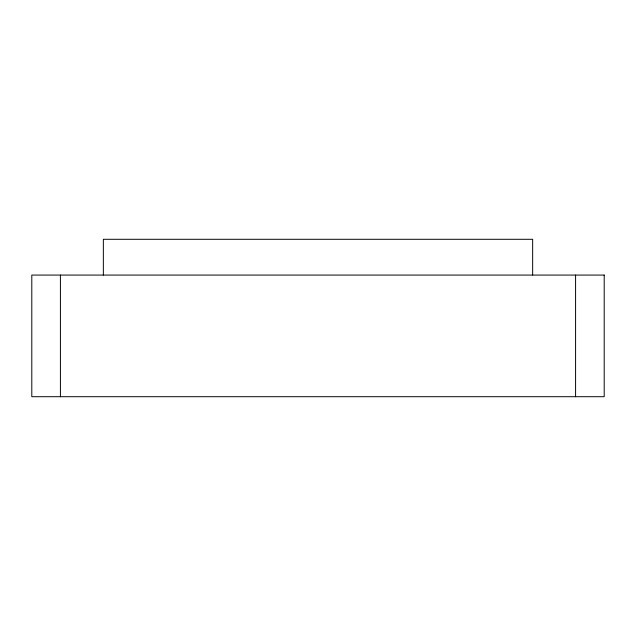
<?xml version="1.0" encoding="UTF-8"?>
<svg xmlns="http://www.w3.org/2000/svg" width="636" height="636" viewBox="0 0 636 636"><rect width="100%" height="100%" fill="white"/><g stroke="black" fill="none" stroke-linecap="round" stroke-linejoin="round"><path stroke-width="0.95" d="M575.58 275.07L575.58 396.705M532.65 275.07L532.65 239.295L103.35 239.295L103.35 275.07M60.42 275.07L60.42 396.705M604.2 275.07L31.8 275.07L31.8 396.705L604.2 396.705L604.2 275.07"/></g></svg>
